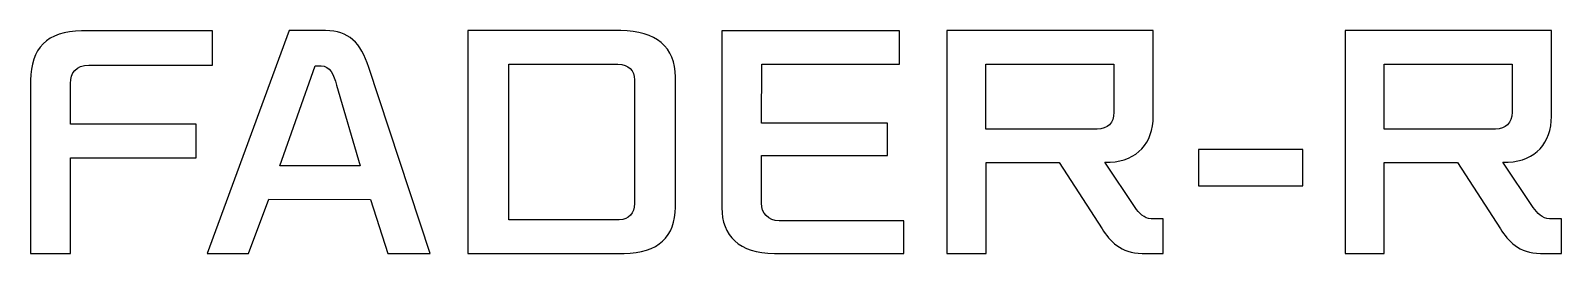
# Model space of a CAD drawing. Extents: x 3 to 105, y 277 to 292.
import ezdxf

# ---------------------------------------------------------------- set-up
doc = ezdxf.new("R2010")
doc.units = 0
doc.layers.add('图层_1', color=7, linetype='CONTINUOUS')

msp = doc.modelspace()

# ---------------------------------------------------------------- linework, layer by layer
at = {"layer": '图层_1', "color": 7}
for points in [[(6.821171, 289.548492), (15.033828, 289.548492), (15.033828, 291.834489), (6.347039, 291.834489)], [(22.520458, 291.851422), (20.115927, 291.851422), (14.663401, 277.068641), (17.423531, 277.068641), (18.761262, 280.658503), (25.500721, 280.64157), (26.652186, 277.068641), (29.480049, 277.068641)], [(42.114432, 291.851422), (31.971378, 291.851422), (31.971378, 277.068641), (42.334565, 277.068641)], [(51.446801, 280.404503), (51.446801, 283.571032), (59.811857, 283.554099), (59.811857, 285.70463), (51.446801, 285.70463), (51.463734, 289.616225), (60.607723, 289.616225), (60.607723, 291.834489), (48.822138, 291.834489), (48.822138, 280.099704)], [(77.441544, 286.161829), (77.441544, 291.851422), (63.759428, 291.851422), (63.759428, 277.068641), (66.350224, 277.068641), (66.350224, 283.0969), (71.210085, 283.0969), (74.054881, 278.694239)], [(103.861731, 286.161829), (103.861731, 291.851422), (90.179615, 291.851422), (90.179615, 277.068641), (92.770411, 277.068641), (92.770411, 283.0969), (97.630272, 283.0969), (100.475068, 278.694239)], [(24.823388, 282.876767), (19.489395, 282.876767), (21.843125, 289.514625), (22.232591, 289.514625)], [(42.012832, 279.303838), (34.680708, 279.303838), (34.680708, 289.616225), (41.928166, 289.616225)], [(73.733148, 285.315164), (66.333291, 285.315164), (66.333291, 289.633158), (74.833814, 289.633158), (74.833814, 286.432762)], [(100.153335, 285.315164), (92.753478, 285.315164), (92.753478, 289.633158), (101.254001, 289.633158), (101.254001, 286.432762)], [(2.960376, 288.566359), (2.960376, 277.068641), (5.601973, 277.068641), (5.601973, 283.418633), (13.950096, 283.418633)], [(29.480049, 277.068641), (25.399121, 289.413025)], [(43.028831, 288.583293), (43.028831, 280.370637)], [(45.738161, 280.13357), (45.738161, 288.769559)], [(13.950096, 283.418633), (13.950096, 285.636896), (5.601973, 285.636896), (5.601973, 288.346226)], [(23.265523, 288.227693), (24.823388, 282.876767)], [(76.239279, 280.116637), (74.224215, 283.113833), (74.579814, 283.113833)], [(102.659465, 280.116637), (100.644401, 283.113833), (101.000001, 283.113833)], [(78.101943, 277.068641), (78.101943, 279.371571), (77.306077, 279.371571)], [(104.52213, 277.068641), (104.52213, 279.371571), (103.726264, 279.371571)], [(60.895589, 277.068641), (60.895589, 279.236105), (52.632133, 279.236105)], [(52.3104, 277.068641), (60.895589, 277.068641)], [(76.713411, 277.068641), (78.101943, 277.068641)], [(103.133598, 277.068641), (104.52213, 277.068641)]]:
    msp.add_lwpolyline(points, dxfattribs=at)
msp.add_lwpolyline([(87.366571, 281.555969), (87.366571, 283.960499), (80.440846, 283.960499), (80.440846, 281.555969)], close=True, dxfattribs=at)
for points in [[(6.347039, 291.834489), (4.044108, 291.834489), (2.960376, 290.632224), (2.960376, 288.566359)], [(25.399121, 289.413025), (24.857255, 291.038623), (24.078322, 291.851422), (22.520458, 291.851422)], [(45.738161, 288.769559), (45.738161, 290.750757), (44.451229, 291.851422), (42.114432, 291.851422)], [(5.601973, 288.346226), (5.601973, 289.057426), (5.974506, 289.548492), (6.821171, 289.548492)], [(22.232591, 289.514625), (22.842191, 289.514625), (23.062324, 288.938892), (23.265523, 288.227693)], [(41.928166, 289.616225), (42.639365, 289.616225), (43.028831, 289.209825), (43.028831, 288.583293)], [(74.833814, 286.432762), (74.833814, 285.721563), (74.410481, 285.315164), (73.733148, 285.315164)], [(101.254001, 286.432762), (101.254001, 285.721563), (100.830668, 285.315164), (100.153335, 285.315164)], [(74.579814, 283.113833), (76.391678, 283.232366), (77.441544, 284.383831), (77.441544, 286.161829)], [(101.000001, 283.113833), (102.811865, 283.232366), (103.861731, 284.383831), (103.861731, 286.161829)], [(43.028831, 280.370637), (43.028831, 279.744104), (42.656298, 279.303838), (42.012832, 279.303838)], [(52.632133, 279.236105), (51.887067, 279.236105), (51.446801, 279.744104), (51.446801, 280.404503)], [(42.334565, 277.068641), (44.620562, 277.068641), (45.738161, 278.203173), (45.738161, 280.13357)], [(48.822138, 280.099704), (48.822138, 278.253973), (49.939736, 277.068641), (52.3104, 277.068641)], [(77.306077, 279.371571), (76.848878, 279.371571), (76.493278, 279.744104), (76.239279, 280.116637)], [(103.726264, 279.371571), (103.269065, 279.371571), (102.913465, 279.744104), (102.659465, 280.116637)], [(74.054881, 278.694239), (74.562881, 277.898373), (75.27408, 277.068641), (76.713411, 277.068641)], [(100.475068, 278.694239), (100.983068, 277.898373), (101.694267, 277.068641), (103.133598, 277.068641)]]:
    msp.add_open_spline(points, degree=3, dxfattribs=at)

doc.saveas('drawing.dxf')
